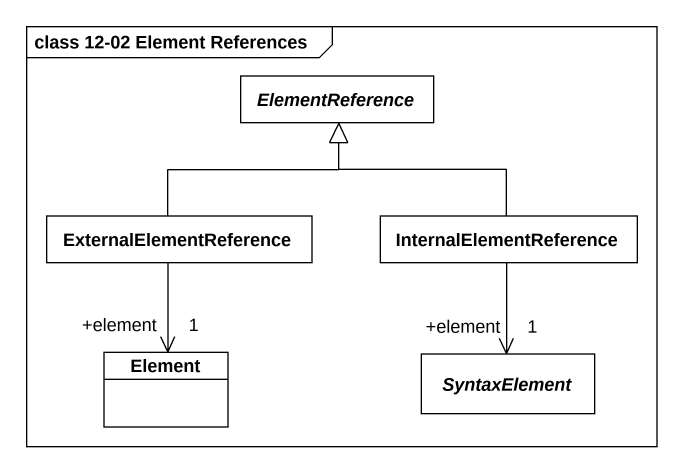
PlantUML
@startuml
mainframe class 12-02 Element References
hide circle
hide empty members
abstract class ElementReference
class ExternalElementReference
class InternalElementReference
class Element
abstract class SyntaxElement
ExternalElementReference -up-|> ElementReference
ExternalElementReference --> "+element\n1" Element
InternalElementReference -up-|> ElementReference
InternalElementReference --> "+element\n1" SyntaxElement
@enduml
